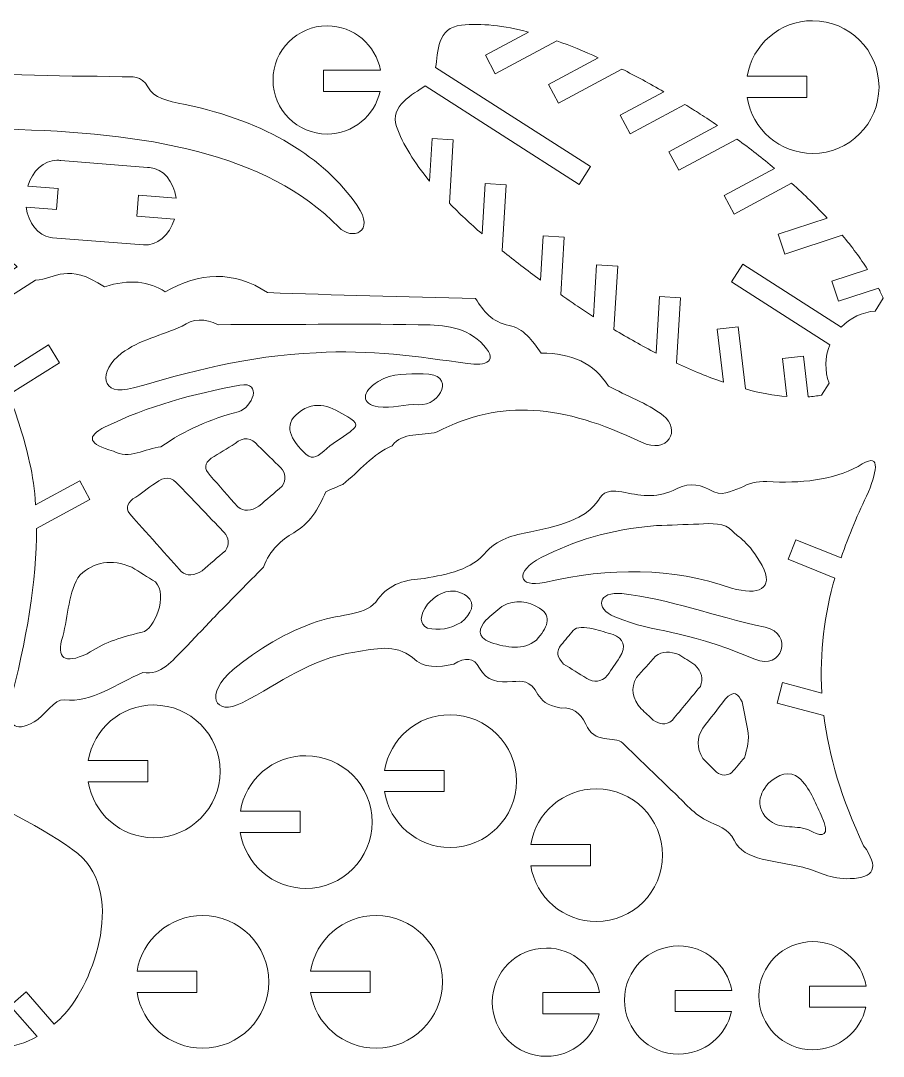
# Model space of a CAD drawing. Header units: centimetres. Extents: x -19.4 to 21, y -16.1 to 15.6.
# Drawn here: x -12.68 to -0.03, y 0.46 to 15.65 of the extents above; entities that cross this region are included whole.
import ezdxf

# ---------------------------------------------------------------- set-up
doc = ezdxf.new("R2010")
doc.units = ezdxf.units.CM
doc.header["$MEASUREMENT"] = 0
doc.layers.add('Layer 1', color=7, linetype='Continuous')

msp = doc.modelspace()

# ---------------------------------------------------------------- linework, layer by layer
at = {"layer": 'Layer 1', "color": 250, "lineweight": 5}
for points, knots in [([(-1.06505, 13.70173), (-1.55014, 13.70173), (-1.95237, 14.05676), (-2.0262, 14.5211), (-2.0262, 14.5211), (-2.0262, 14.5211), (-1.14998, 14.5211), (-1.14998, 14.5211), (-1.14998, 14.5211), (-1.14998, 14.5211), (-1.14998, 14.83292), (-1.14998, 14.83292), (-1.14998, 14.83292), (-1.14998, 14.83292), (-2.02556, 14.83292), (-2.02556, 14.83292), (-2.02556, 14.83292), (-1.9501, 15.29534), (-1.54879, 15.64842), (-1.06505, 15.64842), (-1.06505, 15.64842), (-0.52758, 15.64842), (-0.09172, 15.21257), (-0.09172, 14.67509), (-0.09172, 14.67509), (-0.09172, 14.13761), (-0.52758, 13.70173), (-1.06505, 13.70173)], [0, 0, 0, 0, 0.14285714, 0.14285714, 0.14285714, 0.14285714, 0.28571429, 0.28571429, 0.28571429, 0.28571429, 0.42857143, 0.42857143, 0.42857143, 0.42857143, 0.57142857, 0.57142857, 0.57142857, 0.57142857, 0.71428571, 0.71428571, 0.71428571, 0.71428571, 0.85714286, 0.85714286, 0.85714286, 0.85714286, 1, 1, 1, 1]), ([(-18.88224, 13.85908), (-18.88224, 13.85908), (-18.89256, 13.91378), (-18.89256, 13.91378), (-18.89256, 13.91378), (-18.89256, 13.91378), (-18.07822, 14.10305), (-18.07822, 14.10305), (-18.07822, 14.10305), (-18.07822, 14.10305), (-18.14843, 14.40501), (-18.14843, 14.40501), (-18.14843, 14.40501), (-18.14843, 14.40501), (-18.95025, 14.21863), (-18.95025, 14.21863), (-18.95025, 14.21863), (-18.95025, 14.21863), (-18.98815, 14.41889), (-18.98815, 14.41889), (-18.98815, 14.41889), (-18.92829, 14.71644), (-18.74181, 14.73772), (-18.41321, 14.76688), (-18.41321, 14.76688), (-17.55626, 14.84294), (-16.68815, 15.17257), (-15.75033, 15.47799), (-15.75033, 15.47799), (-15.46761, 15.58591), (-15.20546, 15.57033), (-14.99383, 15.25104), (-14.99383, 15.25104), (-14.65144, 15.32054), (-14.36102, 15.26862), (-14.14655, 15.03922), (-14.14655, 15.03922), (-13.15019, 14.81315), (-12.17665, 14.84686), (-11.1962, 14.8274), (-11.1962, 14.8274), (-11.04724, 14.82445), (-10.91253, 14.84739), (-10.81795, 14.6761), (-10.81795, 14.6761), (-10.72311, 14.50432), (-10.55132, 14.47687), (-10.27327, 14.41889), (-10.27327, 14.41889), (-9.06781, 14.16753), (-8.24112, 13.64141), (-7.74656, 12.93615), (-7.74656, 12.93615), (-7.47153, 12.54395), (-7.82591, 12.41907), (-8.0189, 12.61842), (-8.0189, 12.61842), (-9.0712, 13.7054), (-10.85701, 14.01413), (-12.90589, 14.05577), (-12.90589, 14.05577), (-13.7956, 14.02563), (-14.65941, 14.02789), (-15.14513, 13.85908), (-15.14513, 13.85908), (-15.27748, 13.81309), (-15.3682, 13.65138), (-15.50825, 13.64726), (-15.50825, 13.64726), (-15.82709, 13.63788), (-15.9007, 13.45421), (-16.11345, 13.42031), (-16.11345, 13.42031), (-16.36743, 13.37985), (-16.48243, 13.33955), (-16.70036, 13.21163), (-16.70036, 13.21163), (-16.81114, 13.1466), (-16.99836, 13.17766), (-17.03638, 13.28414), (-17.03638, 13.28414), (-17.16247, 13.29423), (-17.28855, 13.30432), (-17.41463, 13.3144), (-17.41463, 13.3144), (-17.63174, 13.30049), (-17.8133, 13.38623), (-17.95931, 13.57161), (-17.95931, 13.57161), (-18.12574, 13.57666), (-18.29217, 13.5817), (-18.4586, 13.58674), (-18.4586, 13.58674), (-18.71181, 13.53336), (-18.82814, 13.65617), (-18.88224, 13.85908)], [0, 0, 0, 0, 0.04166667, 0.04166667, 0.04166667, 0.04166667, 0.08333333, 0.08333333, 0.08333333, 0.08333333, 0.125, 0.125, 0.125, 0.125, 0.16666667, 0.16666667, 0.16666667, 0.16666667, 0.20833333, 0.20833333, 0.20833333, 0.20833333, 0.25, 0.25, 0.25, 0.25, 0.29166667, 0.29166667, 0.29166667, 0.29166667, 0.33333333, 0.33333333, 0.33333333, 0.33333333, 0.375, 0.375, 0.375, 0.375, 0.41666667, 0.41666667, 0.41666667, 0.41666667, 0.45833333, 0.45833333, 0.45833333, 0.45833333, 0.5, 0.5, 0.5, 0.5, 0.54166667, 0.54166667, 0.54166667, 0.54166667, 0.58333333, 0.58333333, 0.58333333, 0.58333333, 0.625, 0.625, 0.625, 0.625, 0.66666667, 0.66666667, 0.66666667, 0.66666667, 0.70833333, 0.70833333, 0.70833333, 0.70833333, 0.75, 0.75, 0.75, 0.75, 0.79166667, 0.79166667, 0.79166667, 0.79166667, 0.83333333, 0.83333333, 0.83333333, 0.83333333, 0.875, 0.875, 0.875, 0.875, 0.91666667, 0.91666667, 0.91666667, 0.91666667, 0.95833333, 0.95833333, 0.95833333, 0.95833333, 1, 1, 1, 1]), ([(-8.18828, 13.98598), (-7.80805, 13.98598), (-7.49024, 14.25349), (-7.41268, 14.61051), (-7.41268, 14.61051), (-7.41268, 14.61051), (-8.23947, 14.61051), (-8.23947, 14.61051), (-8.23947, 14.61051), (-8.23947, 14.61051), (-8.23947, 14.92051), (-8.23947, 14.92051), (-8.23947, 14.92051), (-8.23947, 14.92051), (-7.407, 14.92051), (-7.407, 14.92051), (-7.407, 14.92051), (-7.47347, 15.29168), (-7.79802, 15.57349), (-8.18828, 15.57349), (-8.18828, 15.57349), (-8.62658, 15.57349), (-8.98203, 15.21804), (-8.98203, 14.77973), (-8.98203, 14.77973), (-8.98203, 14.34143), (-8.62658, 13.98598), (-8.18828, 13.98598)], [0, 0, 0, 0, 0.14285714, 0.14285714, 0.14285714, 0.14285714, 0.28571429, 0.28571429, 0.28571429, 0.28571429, 0.42857143, 0.42857143, 0.42857143, 0.42857143, 0.57142857, 0.57142857, 0.57142857, 0.57142857, 0.71428571, 0.71428571, 0.71428571, 0.71428571, 0.85714286, 0.85714286, 0.85714286, 0.85714286, 1, 1, 1, 1]), ([(-6.75124, 14.69237), (-6.92799, 14.56746), (-7.27848, 14.39707), (-7.17007, 14.09467), (-7.17007, 14.09467), (-7.0767, 13.83428), (-6.90955, 13.56608), (-6.68551, 13.29423), (-6.68551, 13.29423), (-6.68551, 13.29423), (-6.64753, 13.92138), (-6.64753, 13.92138), (-6.64753, 13.92138), (-6.64753, 13.92138), (-6.3381, 13.90264), (-6.3381, 13.90264), (-6.3381, 13.90264), (-6.3381, 13.90264), (-6.39454, 12.97075), (-6.39454, 12.97075), (-6.39454, 12.97075), (-6.24918, 12.82117), (-6.08887, 12.67096), (-5.91634, 12.52087), (-5.91634, 12.52087), (-5.91634, 12.52087), (-5.87167, 13.25834), (-5.87167, 13.25834), (-5.87167, 13.25834), (-5.87167, 13.25834), (-5.56224, 13.23959), (-5.56224, 13.23959), (-5.56224, 13.23959), (-5.56224, 13.23959), (-5.62078, 12.27318), (-5.62078, 12.27318), (-5.62078, 12.27318), (-5.44263, 12.12905), (-5.25457, 11.98536), (-5.05907, 11.84269), (-5.05907, 11.84269), (-5.05907, 11.84269), (-5.01971, 12.49269), (-5.01971, 12.49269), (-5.01971, 12.49269), (-5.01971, 12.49269), (-4.71028, 12.47395), (-4.71028, 12.47395), (-4.71028, 12.47395), (-4.71028, 12.47395), (-4.76138, 11.63012), (-4.76138, 11.63012), (-4.76138, 11.63012), (-4.68069, 11.57369), (-4.59901, 11.51744), (-4.51648, 11.46148), (-4.51648, 11.46148), (-4.43818, 11.40838), (-4.35983, 11.35657), (-4.28156, 11.30607), (-4.28156, 11.30607), (-4.28156, 11.30607), (-4.23537, 12.06868), (-4.23537, 12.06868), (-4.23537, 12.06868), (-4.23537, 12.06868), (-3.92594, 12.04993), (-3.92594, 12.04993), (-3.92594, 12.04993), (-3.92594, 12.04993), (-3.98231, 11.11922), (-3.98231, 11.11922), (-3.98231, 11.11922), (-3.7736, 10.99326), (-3.56639, 10.87739), (-3.36273, 10.7727), (-3.36273, 10.7727), (-3.36273, 10.7727), (-3.31259, 11.60054), (-3.31259, 11.60054), (-3.31259, 11.60054), (-3.31259, 11.60054), (-3.00316, 11.58179), (-3.00316, 11.58179), (-3.00316, 11.58179), (-3.00316, 11.58179), (-3.06113, 10.62467), (-3.06113, 10.62467), (-3.06113, 10.62467), (-2.82517, 10.51446), (-2.59556, 10.42063), (-2.3757, 10.34517), (-2.3757, 10.34517), (-2.3757, 10.34517), (-2.4638, 11.12167), (-2.4638, 11.12167), (-2.4638, 11.12167), (-2.4638, 11.12167), (-2.15578, 11.15662), (-2.15578, 11.15662), (-2.15578, 11.15662), (-2.15578, 11.15662), (-2.05241, 10.24559), (-2.05241, 10.24559), (-2.05241, 10.24559), (-1.83632, 10.18711), (-1.63238, 10.14908), (-1.4444, 10.13374), (-1.4444, 10.13374), (-1.4444, 10.13374), (-1.50792, 10.69352), (-1.50792, 10.69352), (-1.50792, 10.69352), (-1.50792, 10.69352), (-1.19989, 10.72847), (-1.19989, 10.72847), (-1.19989, 10.72847), (-1.19989, 10.72847), (-1.13203, 10.13035), (-1.13203, 10.13035), (-1.13203, 10.13035), (-1.0641, 10.13509), (-0.99906, 10.14364), (-0.93727, 10.15629), (-0.93727, 10.15629), (-0.93727, 10.15629), (-0.82479, 10.3321), (-0.82479, 10.3321), (-0.82479, 10.3321), (-0.88864, 10.51098), (-0.88802, 10.7111), (-0.81452, 10.89424), (-0.81452, 10.89424), (-0.81452, 10.89424), (-2.25807, 11.81776), (-2.25807, 11.81776), (-2.25807, 11.81776), (-2.25807, 11.81776), (-2.09098, 12.07888), (-2.09098, 12.07888), (-2.09098, 12.07888), (-2.09098, 12.07888), (-0.64537, 11.15405), (-0.64537, 11.15405), (-0.64537, 11.15405), (-0.51089, 11.29195), (-0.33317, 11.37316), (-0.1481, 11.38982), (-0.1481, 11.38982), (-0.1481, 11.38982), (-0.02888, 11.57615), (-0.02888, 11.57615), (-0.02888, 11.57615), (-0.05062, 11.62542), (-0.07468, 11.67546), (-0.10087, 11.72614), (-0.10087, 11.72614), (-0.10087, 11.72614), (-0.68538, 11.53274), (-0.68538, 11.53274), (-0.68538, 11.53274), (-0.68538, 11.53274), (-0.78264, 11.82705), (-0.78264, 11.82705), (-0.78264, 11.82705), (-0.78264, 11.82705), (-0.25967, 12.00011), (-0.25967, 12.00011), (-0.25967, 12.00011), (-0.36373, 12.16285), (-0.48776, 12.33052), (-0.62982, 12.50073), (-0.62982, 12.50073), (-0.62982, 12.50073), (-1.47475, 12.22116), (-1.47475, 12.22116), (-1.47475, 12.22116), (-1.47475, 12.22116), (-1.57201, 12.51547), (-1.57201, 12.51547), (-1.57201, 12.51547), (-1.57201, 12.51547), (-0.8525, 12.75357), (-0.8525, 12.75357), (-0.8525, 12.75357), (-1.00993, 12.92348), (-1.1842, 13.09469), (-1.37355, 13.26488), (-1.37355, 13.26488), (-1.37355, 13.26488), (-2.21595, 12.81231), (-2.21595, 12.81231), (-2.21595, 12.81231), (-2.21595, 12.81231), (-2.36255, 13.08542), (-2.36255, 13.08542), (-2.36255, 13.08542), (-2.36255, 13.08542), (-1.6242, 13.48212), (-1.6242, 13.48212), (-1.6242, 13.48212), (-1.79776, 13.62727), (-1.98194, 13.77095), (-2.1757, 13.91167), (-2.1757, 13.91167), (-2.1757, 13.91167), (-3.02775, 13.45391), (-3.02775, 13.45391), (-3.02775, 13.45391), (-3.02775, 13.45391), (-3.17435, 13.72703), (-3.17435, 13.72703), (-3.17435, 13.72703), (-3.17435, 13.72703), (-2.45965, 14.11102), (-2.45965, 14.11102), (-2.45965, 14.11102), (-2.54297, 14.16757), (-2.62778, 14.22353), (-2.71408, 14.27874), (-2.71408, 14.27874), (-2.78889, 14.3266), (-2.86378, 14.37359), (-2.93861, 14.41965), (-2.93861, 14.41965), (-2.93861, 14.41965), (-3.74147, 13.98831), (-3.74147, 13.98831), (-3.74147, 13.98831), (-3.74147, 13.98831), (-3.88807, 14.26141), (-3.88807, 14.26141), (-3.88807, 14.26141), (-3.88807, 14.26141), (-3.24857, 14.60501), (-3.24857, 14.60501), (-3.24857, 14.60501), (-3.45577, 14.72529), (-3.66181, 14.83748), (-3.86491, 14.9399), (-3.86491, 14.9399), (-3.86491, 14.9399), (-4.79371, 14.44092), (-4.79371, 14.44092), (-4.79371, 14.44092), (-4.79371, 14.44092), (-4.94031, 14.71402), (-4.94031, 14.71402), (-4.94031, 14.71402), (-4.94031, 14.71402), (-4.21077, 15.10599), (-4.21077, 15.10599), (-4.21077, 15.10599), (-4.41813, 15.20043), (-4.62119, 15.28322), (-4.81789, 15.35256), (-4.81789, 15.35256), (-4.81789, 15.35256), (-5.7209, 14.86743), (-5.7209, 14.86743), (-5.7209, 14.86743), (-5.7209, 14.86743), (-5.86749, 15.14054), (-5.86749, 15.14054), (-5.86749, 15.14054), (-5.86749, 15.14054), (-5.23365, 15.48109), (-5.23365, 15.48109), (-5.23365, 15.48109), (-5.5959, 15.57607), (-5.92865, 15.61505), (-6.21703, 15.58433), (-6.21703, 15.58433), (-6.57356, 15.54634), (-6.56457, 15.1905), (-6.59669, 14.96152), (-6.59669, 14.96152), (-6.59669, 14.96152), (-4.32417, 13.50768), (-4.32417, 13.50768), (-4.32417, 13.50768), (-4.32417, 13.50768), (-4.49126, 13.24655), (-4.49126, 13.24655), (-4.49126, 13.24655), (-4.49126, 13.24655), (-6.75124, 14.69237), (-6.75124, 14.69237)], [0, 0, 0, 0, 0.01388889, 0.01388889, 0.01388889, 0.01388889, 0.02777778, 0.02777778, 0.02777778, 0.02777778, 0.04166667, 0.04166667, 0.04166667, 0.04166667, 0.05555556, 0.05555556, 0.05555556, 0.05555556, 0.06944444, 0.06944444, 0.06944444, 0.06944444, 0.08333333, 0.08333333, 0.08333333, 0.08333333, 0.09722222, 0.09722222, 0.09722222, 0.09722222, 0.11111111, 0.11111111, 0.11111111, 0.11111111, 0.125, 0.125, 0.125, 0.125, 0.13888889, 0.13888889, 0.13888889, 0.13888889, 0.15277778, 0.15277778, 0.15277778, 0.15277778, 0.16666667, 0.16666667, 0.16666667, 0.16666667, 0.18055556, 0.18055556, 0.18055556, 0.18055556, 0.19444444, 0.19444444, 0.19444444, 0.19444444, 0.20833333, 0.20833333, 0.20833333, 0.20833333, 0.22222222, 0.22222222, 0.22222222, 0.22222222, 0.23611111, 0.23611111, 0.23611111, 0.23611111, 0.25, 0.25, 0.25, 0.25, 0.26388889, 0.26388889, 0.26388889, 0.26388889, 0.27777778, 0.27777778, 0.27777778, 0.27777778, 0.29166667, 0.29166667, 0.29166667, 0.29166667, 0.30555556, 0.30555556, 0.30555556, 0.30555556, 0.31944444, 0.31944444, 0.31944444, 0.31944444, 0.33333333, 0.33333333, 0.33333333, 0.33333333, 0.34722222, 0.34722222, 0.34722222, 0.34722222, 0.36111111, 0.36111111, 0.36111111, 0.36111111, 0.375, 0.375, 0.375, 0.375, 0.38888889, 0.38888889, 0.38888889, 0.38888889, 0.40277778, 0.40277778, 0.40277778, 0.40277778, 0.41666667, 0.41666667, 0.41666667, 0.41666667, 0.43055556, 0.43055556, 0.43055556, 0.43055556, 0.44444444, 0.44444444, 0.44444444, 0.44444444, 0.45833333, 0.45833333, 0.45833333, 0.45833333, 0.47222222, 0.47222222, 0.47222222, 0.47222222, 0.48611111, 0.48611111, 0.48611111, 0.48611111, 0.5, 0.5, 0.5, 0.5, 0.51388889, 0.51388889, 0.51388889, 0.51388889, 0.52777778, 0.52777778, 0.52777778, 0.52777778, 0.54166667, 0.54166667, 0.54166667, 0.54166667, 0.55555556, 0.55555556, 0.55555556, 0.55555556, 0.56944444, 0.56944444, 0.56944444, 0.56944444, 0.58333333, 0.58333333, 0.58333333, 0.58333333, 0.59722222, 0.59722222, 0.59722222, 0.59722222, 0.61111111, 0.61111111, 0.61111111, 0.61111111, 0.625, 0.625, 0.625, 0.625, 0.63888889, 0.63888889, 0.63888889, 0.63888889, 0.65277778, 0.65277778, 0.65277778, 0.65277778, 0.66666667, 0.66666667, 0.66666667, 0.66666667, 0.68055556, 0.68055556, 0.68055556, 0.68055556, 0.69444444, 0.69444444, 0.69444444, 0.69444444, 0.70833333, 0.70833333, 0.70833333, 0.70833333, 0.72222222, 0.72222222, 0.72222222, 0.72222222, 0.73611111, 0.73611111, 0.73611111, 0.73611111, 0.75, 0.75, 0.75, 0.75, 0.76388889, 0.76388889, 0.76388889, 0.76388889, 0.77777778, 0.77777778, 0.77777778, 0.77777778, 0.79166667, 0.79166667, 0.79166667, 0.79166667, 0.80555556, 0.80555556, 0.80555556, 0.80555556, 0.81944444, 0.81944444, 0.81944444, 0.81944444, 0.83333333, 0.83333333, 0.83333333, 0.83333333, 0.84722222, 0.84722222, 0.84722222, 0.84722222, 0.86111111, 0.86111111, 0.86111111, 0.86111111, 0.875, 0.875, 0.875, 0.875, 0.88888889, 0.88888889, 0.88888889, 0.88888889, 0.90277778, 0.90277778, 0.90277778, 0.90277778, 0.91666667, 0.91666667, 0.91666667, 0.91666667, 0.93055556, 0.93055556, 0.93055556, 0.93055556, 0.94444444, 0.94444444, 0.94444444, 0.94444444, 0.95833333, 0.95833333, 0.95833333, 0.95833333, 0.97222222, 0.97222222, 0.97222222, 0.97222222, 0.98611111, 0.98611111, 0.98611111, 0.98611111, 1, 1, 1, 1]), ([(-12.12602, 13.60123), (-12.13578, 13.60201), (-12.14548, 13.60235), (-12.15514, 13.6023), (-12.15514, 13.6023), (-12.15514, 13.6023), (-12.15535, 13.60232), (-12.15535, 13.60232), (-12.15535, 13.60232), (-12.15535, 13.60232), (-12.15535, 13.6023), (-12.15535, 13.6023), (-12.15535, 13.6023), (-12.34399, 13.60123), (-12.51267, 13.44445), (-12.58014, 13.22164), (-12.58014, 13.22164), (-12.58014, 13.22164), (-12.13235, 13.18578), (-12.13235, 13.18578), (-12.13235, 13.18578), (-12.13235, 13.18578), (-12.1571, 12.87677), (-12.1571, 12.87677), (-12.1571, 12.87677), (-12.1571, 12.87677), (-12.60486, 12.91262), (-12.60486, 12.91262), (-12.60486, 12.91262), (-12.57369, 12.68193), (-12.43211, 12.50033), (-12.24608, 12.46926), (-12.24608, 12.46926), (-12.24608, 12.46926), (-12.24618, 12.46796), (-12.24618, 12.46796), (-12.24618, 12.46796), (-12.24618, 12.46796), (-12.21696, 12.46562), (-12.21696, 12.46562), (-12.21696, 12.46562), (-12.21696, 12.46562), (-10.88372, 12.35886), (-10.88372, 12.35886), (-10.88372, 12.35886), (-10.68344, 12.34282), (-10.5006, 12.50413), (-10.42963, 12.73844), (-10.42963, 12.73844), (-10.42963, 12.73844), (-10.97923, 12.78245), (-10.97923, 12.78245), (-10.97923, 12.78245), (-10.97923, 12.78245), (-10.95448, 13.09146), (-10.95448, 13.09146), (-10.95448, 13.09146), (-10.95448, 13.09146), (-10.40486, 13.04745), (-10.40486, 13.04745), (-10.40486, 13.04745), (-10.43761, 13.2901), (-10.59248, 13.47843), (-10.79279, 13.49447), (-10.79279, 13.49447), (-10.80255, 13.49525), (-10.81228, 13.49559), (-10.82195, 13.49554), (-10.82195, 13.49554), (-10.82195, 13.49554), (-12.09711, 13.59765), (-12.09711, 13.59765), (-12.09711, 13.59765), (-12.10664, 13.59924), (-12.11626, 13.60045), (-12.12602, 13.60123)], [0, 0, 0, 0, 0.05263158, 0.05263158, 0.05263158, 0.05263158, 0.10526316, 0.10526316, 0.10526316, 0.10526316, 0.15789474, 0.15789474, 0.15789474, 0.15789474, 0.21052632, 0.21052632, 0.21052632, 0.21052632, 0.26315789, 0.26315789, 0.26315789, 0.26315789, 0.31578947, 0.31578947, 0.31578947, 0.31578947, 0.36842105, 0.36842105, 0.36842105, 0.36842105, 0.42105263, 0.42105263, 0.42105263, 0.42105263, 0.47368421, 0.47368421, 0.47368421, 0.47368421, 0.52631579, 0.52631579, 0.52631579, 0.52631579, 0.57894737, 0.57894737, 0.57894737, 0.57894737, 0.63157895, 0.63157895, 0.63157895, 0.63157895, 0.68421053, 0.68421053, 0.68421053, 0.68421053, 0.73684211, 0.73684211, 0.73684211, 0.73684211, 0.78947368, 0.78947368, 0.78947368, 0.78947368, 0.84210526, 0.84210526, 0.84210526, 0.84210526, 0.89473684, 0.89473684, 0.89473684, 0.89473684, 0.94736842, 0.94736842, 0.94736842, 0.94736842, 1, 1, 1, 1]), ([(-14.424, 12.30848), (-14.506, 12.45961), (-14.49999, 12.59877), (-14.29178, 12.69312), (-14.29178, 12.69312), (-13.9667, 12.84043), (-13.64404, 12.79681), (-13.32906, 12.57427), (-13.32906, 12.57427), (-13.32906, 12.57427), (-13.74656, 12.31267), (-13.74656, 12.31267), (-13.74656, 12.31267), (-13.74656, 12.31267), (-13.58194, 12.04993), (-13.58194, 12.04993), (-13.58194, 12.04993), (-13.58194, 12.04993), (-13.08836, 12.3592), (-13.08836, 12.3592), (-13.08836, 12.3592), (-13.08836, 12.3592), (-12.73823, 12.03641), (-12.73823, 12.03641), (-12.73823, 12.03641), (-12.73823, 12.03641), (-13.18008, 11.75955), (-13.18008, 11.75955), (-13.18008, 11.75955), (-13.18008, 11.75955), (-13.01546, 11.49681), (-13.01546, 11.49681), (-13.01546, 11.49681), (-13.01546, 11.49681), (-12.46631, 11.84089), (-12.46631, 11.84089), (-12.46631, 11.84089), (-12.16345, 11.86215), (-12.00372, 12.10851), (-11.45506, 11.74354), (-11.45506, 11.74354), (-11.08901, 11.86559), (-10.80071, 11.82436), (-10.56558, 11.67142), (-10.56558, 11.67142), (-10.06476, 11.95589), (-9.56394, 11.99035), (-9.06308, 11.6594), (-9.06308, 11.6594), (-8.07722, 11.62527), (-7.06054, 11.59704), (-6.01, 11.57526), (-6.01, 11.57526), (-5.89468, 11.38519), (-5.77398, 11.22888), (-5.51718, 11.1786), (-5.51718, 11.1786), (-5.3112, 11.13827), (-5.17919, 10.96078), (-5.0484, 10.76992), (-5.0484, 10.76992), (-4.60571, 10.77457), (-4.2698, 10.62494), (-4.06276, 10.28912), (-4.06276, 10.28912), (-3.79432, 10.14488), (-3.4987, 10.04252), (-3.25742, 9.8564), (-3.25742, 9.8564), (-2.99042, 9.65045), (-3.18538, 9.27895), (-3.57756, 9.46583), (-3.57756, 9.46583), (-4.74012, 10.01982), (-5.62658, 10.10537), (-6.57494, 9.616), (-6.57494, 9.616), (-6.79531, 9.54789), (-7.08442, 9.62708), (-7.23604, 9.41166), (-7.23604, 9.41166), (-7.51572, 9.297), (-7.71684, 9.03504), (-7.95724, 8.84672), (-7.95724, 8.84672), (-8.04138, 8.81066), (-8.12552, 8.7746), (-8.20966, 8.73854), (-8.20966, 8.73854), (-8.31068, 8.48298), (-8.45346, 8.26503), (-8.67844, 8.13754), (-8.67844, 8.13754), (-8.86406, 8.03236), (-9.02365, 7.88447), (-9.12318, 7.6327), (-9.12318, 7.6327), (-9.35156, 7.40032), (-9.57994, 7.16793), (-9.80832, 6.93554), (-9.80832, 6.93554), (-9.96859, 6.76726), (-10.12886, 6.59898), (-10.28912, 6.4307), (-10.28912, 6.4307), (-10.46112, 6.26584), (-10.61679, 6.03887), (-10.89452, 6.0855), (-10.89452, 6.0855), (-11.27115, 5.92924), (-11.63981, 5.63361), (-12.04404, 5.68546), (-12.04404, 5.68546), (-12.19045, 5.70423), (-12.33507, 5.44338), (-12.48878, 5.36092), (-12.48878, 5.36092), (-12.79048, 5.19906), (-12.86671, 5.32639), (-12.84938, 5.60132), (-12.84938, 5.60132), (-12.59754, 6.56547), (-12.44809, 7.43274), (-12.45226, 8.20133), (-12.45226, 8.20133), (-12.45226, 8.20133), (-11.67135, 8.62429), (-11.67135, 8.62429), (-11.67135, 8.62429), (-11.67135, 8.62429), (-11.81901, 8.89692), (-11.81901, 8.89692), (-11.81901, 8.89692), (-11.81901, 8.89692), (-12.4651, 8.54698), (-12.4651, 8.54698), (-12.4651, 8.54698), (-12.48041, 8.76292), (-12.50951, 8.97039), (-12.55373, 9.16934), (-12.55373, 9.16934), (-12.63205, 9.52168), (-12.73596, 9.85122), (-12.86247, 10.15958), (-12.86247, 10.15958), (-12.86247, 10.15958), (-12.11287, 10.62926), (-12.11287, 10.62926), (-12.11287, 10.62926), (-12.11287, 10.62926), (-12.27749, 10.892), (-12.27749, 10.892), (-12.27749, 10.892), (-12.27749, 10.892), (-12.98925, 10.44603), (-12.98925, 10.44603), (-12.98925, 10.44603), (-13.34398, 11.19064), (-13.83737, 11.80321), (-14.424, 12.30848)], [0, 0, 0, 0, 0.025, 0.025, 0.025, 0.025, 0.05, 0.05, 0.05, 0.05, 0.075, 0.075, 0.075, 0.075, 0.1, 0.1, 0.1, 0.1, 0.125, 0.125, 0.125, 0.125, 0.15, 0.15, 0.15, 0.15, 0.175, 0.175, 0.175, 0.175, 0.2, 0.2, 0.2, 0.2, 0.225, 0.225, 0.225, 0.225, 0.25, 0.25, 0.25, 0.25, 0.275, 0.275, 0.275, 0.275, 0.3, 0.3, 0.3, 0.3, 0.325, 0.325, 0.325, 0.325, 0.35, 0.35, 0.35, 0.35, 0.375, 0.375, 0.375, 0.375, 0.4, 0.4, 0.4, 0.4, 0.425, 0.425, 0.425, 0.425, 0.45, 0.45, 0.45, 0.45, 0.475, 0.475, 0.475, 0.475, 0.5, 0.5, 0.5, 0.5, 0.525, 0.525, 0.525, 0.525, 0.55, 0.55, 0.55, 0.55, 0.575, 0.575, 0.575, 0.575, 0.6, 0.6, 0.6, 0.6, 0.625, 0.625, 0.625, 0.625, 0.65, 0.65, 0.65, 0.65, 0.675, 0.675, 0.675, 0.675, 0.7, 0.7, 0.7, 0.7, 0.725, 0.725, 0.725, 0.725, 0.75, 0.75, 0.75, 0.75, 0.775, 0.775, 0.775, 0.775, 0.8, 0.8, 0.8, 0.8, 0.825, 0.825, 0.825, 0.825, 0.85, 0.85, 0.85, 0.85, 0.875, 0.875, 0.875, 0.875, 0.9, 0.9, 0.9, 0.9, 0.925, 0.925, 0.925, 0.925, 0.95, 0.95, 0.95, 0.95, 0.975, 0.975, 0.975, 0.975, 1, 1, 1, 1]), ([(-11.03063, 10.26142), (-11.52212, 10.12268), (-11.54879, 10.50693), (-11.20509, 10.76894), (-11.20509, 10.76894), (-10.94726, 10.96549), (-10.61299, 11.03327), (-10.31693, 11.16544), (-10.31693, 11.16544), (-10.16098, 11.2791), (-9.98388, 11.28702), (-9.78562, 11.18923), (-9.78562, 11.18923), (-8.80759, 11.18923), (-7.82945, 11.20321), (-6.85152, 11.18923), (-6.85152, 11.18923), (-6.54704, 11.18488), (-6.19833, 11.18196), (-5.93957, 10.93547), (-5.93957, 10.93547), (-5.62918, 10.6398), (-5.87516, 10.5823), (-6.12989, 10.61827), (-6.12989, 10.61827), (-6.84958, 10.71992), (-7.56567, 10.82781), (-8.35029, 10.77687), (-8.35029, 10.77687), (-9.37462, 10.73591), (-10.23111, 10.48712), (-11.03063, 10.26142)], [0, 0, 0, 0, 0.125, 0.125, 0.125, 0.125, 0.25, 0.25, 0.25, 0.25, 0.375, 0.375, 0.375, 0.375, 0.5, 0.5, 0.5, 0.5, 0.625, 0.625, 0.625, 0.625, 0.75, 0.75, 0.75, 0.75, 0.875, 0.875, 0.875, 0.875, 1, 1, 1, 1]), ([(-7.43834, 9.98387), (-7.69167, 10.02482), (-7.68864, 10.20096), (-7.43834, 10.35658), (-7.43834, 10.35658), (-7.22557, 10.48887), (-6.99963, 10.46359), (-6.78015, 10.4676), (-6.78015, 10.4676), (-6.27575, 10.47683), (-6.53298, 9.99255), (-6.84359, 10.01559), (-6.84359, 10.01559), (-7.04157, 10.03027), (-7.24236, 9.95219), (-7.43834, 9.98387)], [0, 0, 0, 0, 0.25, 0.25, 0.25, 0.25, 0.5, 0.5, 0.5, 0.5, 0.75, 0.75, 0.75, 0.75, 1, 1, 1, 1]), ([(-11.44299, 9.69046), (-11.73112, 9.55037), (-11.69147, 9.43142), (-11.32404, 9.33361), (-11.32404, 9.33361), (-11.09936, 9.20409), (-10.85882, 9.37591), (-10.6262, 9.39705), (-10.6262, 9.39705), (-10.27402, 9.64629), (-9.89744, 9.80275), (-9.49221, 9.9125), (-9.49221, 9.9125), (-9.28153, 9.96955), (-9.13211, 10.36361), (-9.46842, 10.30107), (-9.46842, 10.30107), (-10.14701, 10.17489), (-10.81652, 9.99708), (-11.44299, 9.69046)], [0, 0, 0, 0, 0.2, 0.2, 0.2, 0.2, 0.4, 0.4, 0.4, 0.4, 0.6, 0.6, 0.6, 0.6, 0.8, 0.8, 0.8, 0.8, 1, 1, 1, 1]), ([(-8.53268, 9.31775), (-8.42992, 9.2113), (-8.35221, 9.22592), (-8.23927, 9.33361), (-8.23927, 9.33361), (-8.12295, 9.44451), (-7.97716, 9.51989), (-7.8507, 9.61909), (-7.8507, 9.61909), (-7.79802, 9.66041), (-7.69974, 9.72319), (-7.84277, 9.80941), (-7.84277, 9.80941), (-8.07649, 9.95031), (-8.30245, 10.10156), (-8.5644, 9.92836), (-8.5644, 9.92836), (-8.8331, 9.75069), (-8.76051, 9.55377), (-8.53268, 9.31775)], [0, 0, 0, 0, 0.2, 0.2, 0.2, 0.2, 0.4, 0.4, 0.4, 0.4, 0.6, 0.6, 0.6, 0.6, 0.8, 0.8, 0.8, 0.8, 1, 1, 1, 1]), ([(-9.90457, 8.97676), (-10.00308, 9.07822), (-9.9871, 9.15105), (-9.88871, 9.23052), (-9.88871, 9.23052), (-9.77241, 9.30189), (-9.6561, 9.37326), (-9.53979, 9.44463), (-9.53979, 9.44463), (-9.41556, 9.55035), (-9.3019, 9.53977), (-9.1988, 9.41291), (-9.1988, 9.41291), (-9.08778, 9.30453), (-8.97676, 9.19615), (-8.86574, 9.08778), (-8.86574, 9.08778), (-8.79923, 9.00855), (-8.78577, 8.92012), (-8.84988, 8.81816), (-8.84988, 8.81816), (-8.96355, 8.72036), (-9.07721, 8.62256), (-9.19087, 8.52475), (-9.19087, 8.52475), (-9.30296, 8.45654), (-9.41316, 8.43971), (-9.50014, 8.51682), (-9.50014, 8.51682), (-9.63495, 8.67014), (-9.76976, 8.82345), (-9.90457, 8.97676)], [0, 0, 0, 0, 0.125, 0.125, 0.125, 0.125, 0.25, 0.25, 0.25, 0.25, 0.375, 0.375, 0.375, 0.375, 0.5, 0.5, 0.5, 0.5, 0.625, 0.625, 0.625, 0.625, 0.75, 0.75, 0.75, 0.75, 0.875, 0.875, 0.875, 0.875, 1, 1, 1, 1]), ([(-9.5681, 6.12828), (-9.20517, 6.43199), (-8.78427, 6.68276), (-8.3354, 6.83268), (-8.3354, 6.83268), (-7.97261, 6.95386), (-7.60072, 6.91892), (-7.44316, 7.1614), (-7.44316, 7.1614), (-7.27664, 7.39075), (-7.02927, 7.44941), (-6.76224, 7.46664), (-6.76224, 7.46664), (-6.41552, 7.52806), (-6.06914, 7.58999), (-5.84652, 7.8658), (-5.84652, 7.8658), (-5.64909, 8.06952), (-5.41327, 8.1079), (-5.15386, 8.1593), (-5.15386, 8.1593), (-3.88926, 8.40991), (-4.41481, 8.81963), (-3.86246, 8.73456), (-3.86246, 8.73456), (-3.61572, 8.68675), (-3.36917, 8.63627), (-3.1111, 8.75804), (-3.1111, 8.75804), (-2.935, 8.86226), (-2.7589, 8.86617), (-2.5828, 8.76978), (-2.5828, 8.76978), (-2.39814, 8.64932), (-2.27017, 8.75582), (-2.12494, 8.79326), (-2.12494, 8.79326), (-2.00609, 8.86081), (-1.88668, 8.89561), (-1.73752, 8.88718), (-1.73752, 8.88718), (-1.24105, 8.85912), (-0.77084, 8.90558), (-0.39916, 9.11024), (-0.39916, 9.11024), (-0.05366, 9.33858), (-0.12064, 9.07192), (-0.24654, 8.73456), (-0.24654, 8.73456), (-0.3987, 8.42085), (-0.5362, 8.1004), (-0.64789, 7.76908), (-0.64789, 7.76908), (-0.64789, 7.76908), (-1.31088, 8.03518), (-1.31088, 8.03518), (-1.31088, 8.03518), (-1.31088, 8.03518), (-1.42632, 7.74749), (-1.42632, 7.74749), (-1.42632, 7.74749), (-1.42632, 7.74749), (-0.74, 7.47204), (-0.74, 7.47204), (-0.74, 7.47204), (-0.88896, 6.94427), (-0.96694, 6.38692), (-0.93152, 5.784), (-0.93152, 5.784), (-0.93152, 5.784), (-1.50722, 5.93749), (-1.50722, 5.93749), (-1.50722, 5.93749), (-1.50722, 5.93749), (-1.58704, 5.63796), (-1.58704, 5.63796), (-1.58704, 5.63796), (-1.58704, 5.63796), (-0.90126, 5.45513), (-0.90126, 5.45513), (-0.90126, 5.45513), (-0.82774, 4.86678), (-0.64518, 4.23482), (-0.31698, 3.54548), (-0.31698, 3.54548), (-0.08813, 3.22899), (-0.15467, 3.06855), (-0.51656, 3.06414), (-0.51656, 3.06414), (-0.80179, 3.04369), (-0.97834, 3.17372), (-1.20922, 3.2285), (-1.20922, 3.2285), (-1.59557, 3.33008), (-2.07405, 3.31485), (-2.21886, 3.62766), (-2.21886, 3.62766), (-2.30011, 3.80319), (-2.46073, 3.83543), (-2.62976, 3.92116), (-2.62976, 3.92116), (-2.83265, 4.02408), (-2.97414, 4.21858), (-3.14632, 4.36728), (-3.14632, 4.36728), (-3.38112, 4.59426), (-3.61592, 4.82123), (-3.85072, 5.0482), (-3.85072, 5.0482), (-3.97374, 5.16619), (-4.27927, 5.02863), (-4.39076, 5.32996), (-4.39076, 5.32996), (-4.47865, 5.50298), (-4.59996, 5.58126), (-4.7547, 5.56476), (-4.7547, 5.56476), (-4.97898, 5.60175), (-5.03972, 5.68235), (-5.09516, 5.76434), (-5.09516, 5.76434), (-5.20564, 5.97468), (-5.33789, 5.96695), (-5.47084, 5.95218), (-5.47084, 5.95218), (-5.67058, 5.9358), (-5.85303, 5.9559), (-5.95218, 6.15176), (-5.95218, 6.15176), (-6.03596, 6.30752), (-6.16608, 6.31106), (-6.32786, 6.21046), (-6.32786, 6.21046), (-6.55857, 6.15561), (-6.77462, 6.14716), (-6.93834, 6.30438), (-6.93834, 6.30438), (-7.19502, 6.51365), (-7.48015, 6.4328), (-7.78362, 6.38656), (-7.78362, 6.38656), (-8.448, 6.28533), (-8.85689, 5.93833), (-9.43336, 5.64356), (-9.43336, 5.64356), (-9.84622, 5.43246), (-9.99242, 5.77319), (-9.5681, 6.12828)], [0, 0, 0, 0, 0.02702703, 0.02702703, 0.02702703, 0.02702703, 0.05405405, 0.05405405, 0.05405405, 0.05405405, 0.08108108, 0.08108108, 0.08108108, 0.08108108, 0.10810811, 0.10810811, 0.10810811, 0.10810811, 0.13513514, 0.13513514, 0.13513514, 0.13513514, 0.16216216, 0.16216216, 0.16216216, 0.16216216, 0.18918919, 0.18918919, 0.18918919, 0.18918919, 0.21621622, 0.21621622, 0.21621622, 0.21621622, 0.24324324, 0.24324324, 0.24324324, 0.24324324, 0.27027027, 0.27027027, 0.27027027, 0.27027027, 0.2972973, 0.2972973, 0.2972973, 0.2972973, 0.32432432, 0.32432432, 0.32432432, 0.32432432, 0.35135135, 0.35135135, 0.35135135, 0.35135135, 0.37837838, 0.37837838, 0.37837838, 0.37837838, 0.40540541, 0.40540541, 0.40540541, 0.40540541, 0.43243243, 0.43243243, 0.43243243, 0.43243243, 0.45945946, 0.45945946, 0.45945946, 0.45945946, 0.48648649, 0.48648649, 0.48648649, 0.48648649, 0.51351351, 0.51351351, 0.51351351, 0.51351351, 0.54054054, 0.54054054, 0.54054054, 0.54054054, 0.56756757, 0.56756757, 0.56756757, 0.56756757, 0.59459459, 0.59459459, 0.59459459, 0.59459459, 0.62162162, 0.62162162, 0.62162162, 0.62162162, 0.64864865, 0.64864865, 0.64864865, 0.64864865, 0.67567568, 0.67567568, 0.67567568, 0.67567568, 0.7027027, 0.7027027, 0.7027027, 0.7027027, 0.72972973, 0.72972973, 0.72972973, 0.72972973, 0.75675676, 0.75675676, 0.75675676, 0.75675676, 0.78378378, 0.78378378, 0.78378378, 0.78378378, 0.81081081, 0.81081081, 0.81081081, 0.81081081, 0.83783784, 0.83783784, 0.83783784, 0.83783784, 0.86486486, 0.86486486, 0.86486486, 0.86486486, 0.89189189, 0.89189189, 0.89189189, 0.89189189, 0.91891892, 0.91891892, 0.91891892, 0.91891892, 0.94594595, 0.94594595, 0.94594595, 0.94594595, 0.97297297, 0.97297297, 0.97297297, 0.97297297, 1, 1, 1, 1]), ([(-11.05278, 8.37835), (-11.15129, 8.47981), (-11.13531, 8.55264), (-11.03692, 8.63211), (-11.03692, 8.63211), (-10.92062, 8.70348), (-10.8209, 8.79366), (-10.70459, 8.86503), (-10.70459, 8.86503), (-10.58036, 8.97075), (-10.4667, 8.96017), (-10.3636, 8.83331), (-10.3636, 8.83331), (-10.25258, 8.72493), (-9.80836, 8.24975), (-9.69734, 8.14138), (-9.69734, 8.14138), (-9.63083, 8.06215), (-9.61737, 7.97372), (-9.68148, 7.87176), (-9.68148, 7.87176), (-9.79515, 7.77396), (-9.90881, 7.67616), (-10.02247, 7.57835), (-10.02247, 7.57835), (-10.13456, 7.51014), (-10.24476, 7.49331), (-10.33174, 7.57042), (-10.33174, 7.57042), (-10.46655, 7.72374), (-10.91797, 8.22504), (-11.05278, 8.37835)], [0, 0, 0, 0, 0.125, 0.125, 0.125, 0.125, 0.25, 0.25, 0.25, 0.25, 0.375, 0.375, 0.375, 0.375, 0.5, 0.5, 0.5, 0.5, 0.625, 0.625, 0.625, 0.625, 0.75, 0.75, 0.75, 0.75, 0.875, 0.875, 0.875, 0.875, 1, 1, 1, 1]), ([(-2.25408, 7.32576), (-1.86434, 7.20814), (-1.62069, 7.31514), (-1.80796, 7.65448), (-1.80796, 7.65448), (-2.00635, 8.01397), (-2.15554, 8.07125), (-2.24234, 8.1593), (-2.24234, 8.1593), (-2.35364, 8.29009), (-2.54694, 8.27318), (-2.73542, 8.26496), (-2.73542, 8.26496), (-2.94282, 8.25713), (-3.15023, 8.2493), (-3.35764, 8.24148), (-3.35764, 8.24148), (-4.06637, 8.18186), (-4.55752, 8.01727), (-5.0482, 7.77188), (-5.0482, 7.77188), (-5.44204, 7.57493), (-5.3849, 7.31898), (-5.00124, 7.40794), (-5.00124, 7.40794), (-4.0307, 7.63298), (-3.14237, 7.62764), (-2.25408, 7.32576)], [0, 0, 0, 0, 0.14285714, 0.14285714, 0.14285714, 0.14285714, 0.28571429, 0.28571429, 0.28571429, 0.28571429, 0.42857143, 0.42857143, 0.42857143, 0.42857143, 0.57142857, 0.57142857, 0.57142857, 0.57142857, 0.71428571, 0.71428571, 0.71428571, 0.71428571, 0.85714286, 0.85714286, 0.85714286, 0.85714286, 1, 1, 1, 1]), ([(-12.06811, 6.61573), (-12.16469, 6.29088), (-12.04472, 6.20602), (-11.70813, 6.36111), (-11.70813, 6.36111), (-11.46745, 6.51411), (-11.28305, 6.59235), (-10.90037, 6.67719), (-10.90037, 6.67719), (-10.72591, 6.71587), (-10.51474, 7.22155), (-10.70721, 7.41471), (-10.70721, 7.41471), (-10.82282, 7.48641), (-10.93842, 7.55811), (-11.05402, 7.62982), (-11.05402, 7.62982), (-11.35694, 7.76115), (-11.60425, 7.70481), (-11.81349, 7.52007), (-11.81349, 7.52007), (-11.99056, 7.28008), (-11.98324, 6.91717), (-12.06811, 6.61573)], [0, 0, 0, 0, 0.16666667, 0.16666667, 0.16666667, 0.16666667, 0.33333333, 0.33333333, 0.33333333, 0.33333333, 0.5, 0.5, 0.5, 0.5, 0.66666667, 0.66666667, 0.66666667, 0.66666667, 0.83333333, 0.83333333, 0.83333333, 0.83333333, 1, 1, 1, 1]), ([(-6.71528, 7.09096), (-6.83709, 6.914), (-6.83709, 6.7966), (-6.71528, 6.73876), (-6.71528, 6.73876), (-6.55092, 6.69809), (-6.38656, 6.72548), (-6.2222, 6.82094), (-6.2222, 6.82094), (-6.07284, 6.95486), (-6.0003, 7.08579), (-6.14002, 7.20836), (-6.14002, 7.20836), (-6.3135, 7.32612), (-6.50217, 7.31357), (-6.71528, 7.09096)], [0, 0, 0, 0, 0.25, 0.25, 0.25, 0.25, 0.5, 0.5, 0.5, 0.5, 0.75, 0.75, 0.75, 0.75, 1, 1, 1, 1]), ([(-5.85826, 6.85616), (-5.95636, 6.73377), (-6.01393, 6.61569), (-5.78782, 6.52744), (-5.78782, 6.52744), (-5.54838, 6.45507), (-5.3125, 6.401), (-5.11864, 6.56266), (-5.11864, 6.56266), (-4.96547, 6.73921), (-4.87281, 6.90692), (-5.07168, 7.03226), (-5.07168, 7.03226), (-5.24179, 7.12545), (-5.41934, 7.17267), (-5.62346, 7.05574), (-5.62346, 7.05574), (-5.70173, 6.98921), (-5.78, 6.92268), (-5.85826, 6.85616)], [0, 0, 0, 0, 0.2, 0.2, 0.2, 0.2, 0.4, 0.4, 0.4, 0.4, 0.6, 0.6, 0.6, 0.6, 0.8, 0.8, 0.8, 0.8, 1, 1, 1, 1]), ([(-1.91362, 6.2809), (-1.50273, 6.10986), (-1.3398, 6.65941), (-1.761, 6.7505), (-1.761, 6.7505), (-2.54047, 6.91908), (-3.14757, 7.16223), (-3.86246, 7.24358), (-3.86246, 7.24358), (-4.20848, 7.28295), (-4.27341, 7.02687), (-3.96812, 6.90312), (-3.96812, 6.90312), (-3.30498, 6.63431), (-3.08581, 6.76884), (-1.91362, 6.2809)], [0, 0, 0, 0, 0.25, 0.25, 0.25, 0.25, 0.5, 0.5, 0.5, 0.5, 0.75, 0.75, 0.75, 0.75, 1, 1, 1, 1]), ([(-4.7547, 6.49222), (-4.83354, 6.39832), (-4.81631, 6.30439), (-4.71948, 6.21046), (-4.71948, 6.21046), (-4.606, 6.14002), (-4.49251, 6.06958), (-4.37902, 5.99914), (-4.37902, 5.99914), (-4.27479, 5.94034), (-4.17235, 5.93472), (-4.07378, 6.0461), (-4.07378, 6.0461), (-4.01508, 6.1322), (-3.95638, 6.21829), (-3.89768, 6.30438), (-3.89768, 6.30438), (-3.78555, 6.48171), (-3.84874, 6.581), (-3.9916, 6.64484), (-3.9916, 6.64484), (-4.08944, 6.67223), (-4.18727, 6.69962), (-4.2851, 6.72702), (-4.2851, 6.72702), (-4.41288, 6.7538), (-4.52455, 6.76193), (-4.5786, 6.70354), (-4.5786, 6.70354), (-4.6373, 6.6331), (-4.696, 6.56266), (-4.7547, 6.49222)], [0, 0, 0, 0, 0.125, 0.125, 0.125, 0.125, 0.25, 0.25, 0.25, 0.25, 0.375, 0.375, 0.375, 0.375, 0.5, 0.5, 0.5, 0.5, 0.625, 0.625, 0.625, 0.625, 0.75, 0.75, 0.75, 0.75, 0.875, 0.875, 0.875, 0.875, 1, 1, 1, 1]), ([(-3.36938, 6.32786), (-3.4633, 6.2222), (-3.55722, 6.11654), (-3.65114, 6.01088), (-3.65114, 6.01088), (-3.73813, 5.85542), (-3.71464, 5.7028), (-3.5807, 5.55302), (-3.5807, 5.55302), (-3.522, 5.49824), (-3.4633, 5.44345), (-3.4046, 5.38866), (-3.4046, 5.38866), (-3.31708, 5.33313), (-3.22744, 5.29612), (-3.12284, 5.38866), (-3.12284, 5.38866), (-2.98588, 5.55302), (-2.84891, 5.71738), (-2.71194, 5.88174), (-2.71194, 5.88174), (-2.6703, 5.99273), (-2.68849, 6.09911), (-2.79412, 6.19872), (-2.79412, 6.19872), (-2.87239, 6.2496), (-2.95066, 6.30047), (-3.02892, 6.35134), (-3.02892, 6.35134), (-3.15234, 6.39564), (-3.26867, 6.4027), (-3.36938, 6.32786)], [0, 0, 0, 0, 0.125, 0.125, 0.125, 0.125, 0.25, 0.25, 0.25, 0.25, 0.375, 0.375, 0.375, 0.375, 0.5, 0.5, 0.5, 0.5, 0.625, 0.625, 0.625, 0.625, 0.75, 0.75, 0.75, 0.75, 0.875, 0.875, 0.875, 0.875, 1, 1, 1, 1]), ([(-2.348, 5.6939), (-2.45757, 5.55302), (-2.56714, 5.41214), (-2.67672, 5.27126), (-2.67672, 5.27126), (-2.7702, 5.13107), (-2.7702, 4.98237), (-2.67672, 4.82514), (-2.67672, 4.82514), (-2.61019, 4.75862), (-2.54366, 4.69209), (-2.47714, 4.62556), (-2.47714, 4.62556), (-2.39975, 4.56742), (-2.32578, 4.56989), (-2.25408, 4.61382), (-2.25408, 4.61382), (-2.19147, 4.68818), (-2.12886, 4.76253), (-2.06624, 4.83688), (-2.06624, 4.83688), (-2.02984, 4.96563), (-1.9858, 5.08995), (-2.01928, 5.25952), (-2.01928, 5.25952), (-2.04668, 5.39258), (-2.07407, 5.52563), (-2.10146, 5.65868), (-2.10146, 5.65868), (-2.1559, 5.76654), (-2.21962, 5.84234), (-2.348, 5.6939)], [0, 0, 0, 0, 0.125, 0.125, 0.125, 0.125, 0.25, 0.25, 0.25, 0.25, 0.375, 0.375, 0.375, 0.375, 0.5, 0.5, 0.5, 0.5, 0.625, 0.625, 0.625, 0.625, 0.75, 0.75, 0.75, 0.75, 0.875, 0.875, 0.875, 0.875, 1, 1, 1, 1]), ([(-10.73185, 3.66313), (-11.21694, 3.66313), (-11.61917, 4.01816), (-11.693, 4.4825), (-11.693, 4.4825), (-11.693, 4.4825), (-10.81678, 4.4825), (-10.81678, 4.4825), (-10.81678, 4.4825), (-10.81678, 4.4825), (-10.81678, 4.79432), (-10.81678, 4.79432), (-10.81678, 4.79432), (-10.81678, 4.79432), (-11.69236, 4.79432), (-11.69236, 4.79432), (-11.69236, 4.79432), (-11.6169, 5.25674), (-11.21559, 5.60982), (-10.73185, 5.60982), (-10.73185, 5.60982), (-10.19438, 5.60982), (-9.75852, 5.17397), (-9.75852, 4.63649), (-9.75852, 4.63649), (-9.75852, 4.09901), (-10.19438, 3.66313), (-10.73185, 3.66313)], [0, 0, 0, 0, 0.14285714, 0.14285714, 0.14285714, 0.14285714, 0.28571429, 0.28571429, 0.28571429, 0.28571429, 0.42857143, 0.42857143, 0.42857143, 0.42857143, 0.57142857, 0.57142857, 0.57142857, 0.57142857, 0.71428571, 0.71428571, 0.71428571, 0.71428571, 0.85714286, 0.85714286, 0.85714286, 0.85714286, 1, 1, 1, 1]), ([(-6.38465, 3.52013), (-6.86974, 3.52013), (-7.27197, 3.87516), (-7.3458, 4.3395), (-7.3458, 4.3395), (-7.3458, 4.3395), (-6.46958, 4.3395), (-6.46958, 4.3395), (-6.46958, 4.3395), (-6.46958, 4.3395), (-6.46958, 4.65132), (-6.46958, 4.65132), (-6.46958, 4.65132), (-6.46958, 4.65132), (-7.34516, 4.65132), (-7.34516, 4.65132), (-7.34516, 4.65132), (-7.2697, 5.11374), (-6.86839, 5.46682), (-6.38465, 5.46682), (-6.38465, 5.46682), (-5.84718, 5.46682), (-5.41132, 5.03097), (-5.41132, 4.49349), (-5.41132, 4.49349), (-5.41132, 3.95601), (-5.84718, 3.52013), (-6.38465, 3.52013)], [0, 0, 0, 0, 0.14285714, 0.14285714, 0.14285714, 0.14285714, 0.28571429, 0.28571429, 0.28571429, 0.28571429, 0.42857143, 0.42857143, 0.42857143, 0.42857143, 0.57142857, 0.57142857, 0.57142857, 0.57142857, 0.71428571, 0.71428571, 0.71428571, 0.71428571, 0.85714286, 0.85714286, 0.85714286, 0.85714286, 1, 1, 1, 1]), ([(-8.50105, 2.91953), (-8.98614, 2.91953), (-9.38837, 3.27456), (-9.4622, 3.7389), (-9.4622, 3.7389), (-9.4622, 3.7389), (-8.58598, 3.7389), (-8.58598, 3.7389), (-8.58598, 3.7389), (-8.58598, 3.7389), (-8.58598, 4.05072), (-8.58598, 4.05072), (-8.58598, 4.05072), (-8.58598, 4.05072), (-9.46156, 4.05072), (-9.46156, 4.05072), (-9.46156, 4.05072), (-9.3861, 4.51314), (-8.98479, 4.86622), (-8.50105, 4.86622), (-8.50105, 4.86622), (-7.96358, 4.86622), (-7.52772, 4.43037), (-7.52772, 3.89289), (-7.52772, 3.89289), (-7.52772, 3.35541), (-7.96358, 2.91953), (-8.50105, 2.91953)], [0, 0, 0, 0, 0.14285714, 0.14285714, 0.14285714, 0.14285714, 0.28571429, 0.28571429, 0.28571429, 0.28571429, 0.42857143, 0.42857143, 0.42857143, 0.42857143, 0.57142857, 0.57142857, 0.57142857, 0.57142857, 0.71428571, 0.71428571, 0.71428571, 0.71428571, 0.85714286, 0.85714286, 0.85714286, 0.85714286, 1, 1, 1, 1]), ([(-15.19388, 3.85116), (-15.16776, 4.10968), (-15.02808, 4.17205), (-14.81068, 4.10024), (-14.81068, 4.10024), (-14.57438, 4.0236), (-14.33807, 3.94696), (-14.10176, 3.87032), (-14.10176, 3.87032), (-14.5061, 4.41231), (-14.18238, 4.69785), (-13.77604, 4.53134), (-13.77604, 4.53134), (-13.15654, 4.18326), (-12.49822, 3.89666), (-11.91752, 3.48712), (-11.91752, 3.48712), (-11.09686, 2.90836), (-11.6247, 1.51775), (-12.04206, 1.07296), (-12.04206, 1.07296), (-12.09034, 1.0215), (-12.14011, 0.97298), (-12.19138, 0.92794), (-12.19138, 0.92794), (-12.19138, 0.92794), (-12.6051, 1.40225), (-12.6051, 1.40225), (-12.6051, 1.40225), (-12.6051, 1.40225), (-12.83876, 1.1985), (-12.83876, 1.1985), (-12.83876, 1.1985), (-12.83876, 1.1985), (-12.44335, 0.74519), (-12.44335, 0.74519), (-12.44335, 0.74519), (-12.61018, 0.64916), (-12.79174, 0.59308), (-12.99048, 0.59396), (-12.99048, 0.59396), (-12.99048, 0.59396), (-15.15556, 0.60354), (-15.15556, 0.60354), (-15.15556, 0.60354), (-15.57963, 0.60542), (-15.64308, 0.75898), (-15.60582, 1.01548), (-15.60582, 1.01548), (-15.60582, 1.01548), (-15.19388, 3.85116), (-15.19388, 3.85116)], [0, 0, 0, 0, 0.07692308, 0.07692308, 0.07692308, 0.07692308, 0.15384615, 0.15384615, 0.15384615, 0.15384615, 0.23076923, 0.23076923, 0.23076923, 0.23076923, 0.30769231, 0.30769231, 0.30769231, 0.30769231, 0.38461538, 0.38461538, 0.38461538, 0.38461538, 0.46153846, 0.46153846, 0.46153846, 0.46153846, 0.53846154, 0.53846154, 0.53846154, 0.53846154, 0.61538462, 0.61538462, 0.61538462, 0.61538462, 0.69230769, 0.69230769, 0.69230769, 0.69230769, 0.76923077, 0.76923077, 0.76923077, 0.76923077, 0.84615385, 0.84615385, 0.84615385, 0.84615385, 0.92307692, 0.92307692, 0.92307692, 0.92307692, 1, 1, 1, 1]), ([(-1.71404, 4.4612), (-1.57739, 4.58803), (-1.39404, 4.65794), (-1.26792, 4.54338), (-1.26792, 4.54338), (-1.10945, 4.39944), (-1.03126, 4.18488), (-0.9392, 3.9916), (-0.9392, 3.9916), (-0.78753, 3.67314), (-0.93868, 3.67451), (-1.0566, 3.74506), (-1.0566, 3.74506), (-1.26088, 3.8673), (-1.4807, 3.77853), (-1.65534, 3.88594), (-1.65534, 3.88594), (-1.90759, 4.04108), (-1.8756, 4.2832), (-1.71404, 4.4612)], [0, 0, 0, 0, 0.2, 0.2, 0.2, 0.2, 0.4, 0.4, 0.4, 0.4, 0.6, 0.6, 0.6, 0.6, 0.8, 0.8, 0.8, 0.8, 1, 1, 1, 1]), ([(-4.23965, 2.43333), (-4.72474, 2.43333), (-5.12697, 2.78836), (-5.2008, 3.2527), (-5.2008, 3.2527), (-5.2008, 3.2527), (-4.32458, 3.2527), (-4.32458, 3.2527), (-4.32458, 3.2527), (-4.32458, 3.2527), (-4.32458, 3.56452), (-4.32458, 3.56452), (-4.32458, 3.56452), (-4.32458, 3.56452), (-5.20016, 3.56452), (-5.20016, 3.56452), (-5.20016, 3.56452), (-5.1247, 4.02694), (-4.72339, 4.38002), (-4.23965, 4.38002), (-4.23965, 4.38002), (-3.70218, 4.38002), (-3.26632, 3.94417), (-3.26632, 3.40669), (-3.26632, 3.40669), (-3.26632, 2.86921), (-3.70218, 2.43333), (-4.23965, 2.43333)], [0, 0, 0, 0, 0.14285714, 0.14285714, 0.14285714, 0.14285714, 0.28571429, 0.28571429, 0.28571429, 0.28571429, 0.42857143, 0.42857143, 0.42857143, 0.42857143, 0.57142857, 0.57142857, 0.57142857, 0.57142857, 0.71428571, 0.71428571, 0.71428571, 0.71428571, 0.85714286, 0.85714286, 0.85714286, 0.85714286, 1, 1, 1, 1]), ([(-10.01685, 0.57433), (-10.50194, 0.57433), (-10.90417, 0.92936), (-10.978, 1.3937), (-10.978, 1.3937), (-10.978, 1.3937), (-10.10178, 1.3937), (-10.10178, 1.3937), (-10.10178, 1.3937), (-10.10178, 1.3937), (-10.10178, 1.70552), (-10.10178, 1.70552), (-10.10178, 1.70552), (-10.10178, 1.70552), (-10.97736, 1.70552), (-10.97736, 1.70552), (-10.97736, 1.70552), (-10.9019, 2.16794), (-10.50059, 2.52102), (-10.01685, 2.52102), (-10.01685, 2.52102), (-9.47938, 2.52102), (-9.04352, 2.08517), (-9.04352, 1.54769), (-9.04352, 1.54769), (-9.04352, 1.01021), (-9.47938, 0.57433), (-10.01685, 0.57433)], [0, 0, 0, 0, 0.14285714, 0.14285714, 0.14285714, 0.14285714, 0.28571429, 0.28571429, 0.28571429, 0.28571429, 0.42857143, 0.42857143, 0.42857143, 0.42857143, 0.57142857, 0.57142857, 0.57142857, 0.57142857, 0.71428571, 0.71428571, 0.71428571, 0.71428571, 0.85714286, 0.85714286, 0.85714286, 0.85714286, 1, 1, 1, 1]), ([(-7.47145, 0.57433), (-7.95654, 0.57433), (-8.35877, 0.92936), (-8.4326, 1.3937), (-8.4326, 1.3937), (-8.4326, 1.3937), (-7.55638, 1.3937), (-7.55638, 1.3937), (-7.55638, 1.3937), (-7.55638, 1.3937), (-7.55638, 1.70552), (-7.55638, 1.70552), (-7.55638, 1.70552), (-7.55638, 1.70552), (-8.43196, 1.70552), (-8.43196, 1.70552), (-8.43196, 1.70552), (-8.3565, 2.16794), (-7.95519, 2.52102), (-7.47145, 2.52102), (-7.47145, 2.52102), (-6.93398, 2.52102), (-6.49812, 2.08517), (-6.49812, 1.54769), (-6.49812, 1.54769), (-6.49812, 1.01021), (-6.93398, 0.57433), (-7.47145, 0.57433)], [0, 0, 0, 0, 0.14285714, 0.14285714, 0.14285714, 0.14285714, 0.28571429, 0.28571429, 0.28571429, 0.28571429, 0.42857143, 0.42857143, 0.42857143, 0.42857143, 0.57142857, 0.57142857, 0.57142857, 0.57142857, 0.71428571, 0.71428571, 0.71428571, 0.71428571, 0.85714286, 0.85714286, 0.85714286, 0.85714286, 1, 1, 1, 1]), ([(-1.06146, 0.5517), (-0.68123, 0.5517), (-0.36342, 0.81921), (-0.28586, 1.17623), (-0.28586, 1.17623), (-0.28586, 1.17623), (-1.11265, 1.17623), (-1.11265, 1.17623), (-1.11265, 1.17623), (-1.11265, 1.17623), (-1.11265, 1.48623), (-1.11265, 1.48623), (-1.11265, 1.48623), (-1.11265, 1.48623), (-0.28018, 1.48623), (-0.28018, 1.48623), (-0.28018, 1.48623), (-0.34665, 1.8574), (-0.6712, 2.13921), (-1.06146, 2.13921), (-1.06146, 2.13921), (-1.49976, 2.13921), (-1.85521, 1.78376), (-1.85521, 1.34545), (-1.85521, 1.34545), (-1.85521, 0.90715), (-1.49976, 0.5517), (-1.06146, 0.5517)], [0, 0, 0, 0, 0.14285714, 0.14285714, 0.14285714, 0.14285714, 0.28571429, 0.28571429, 0.28571429, 0.28571429, 0.42857143, 0.42857143, 0.42857143, 0.42857143, 0.57142857, 0.57142857, 0.57142857, 0.57142857, 0.71428571, 0.71428571, 0.71428571, 0.71428571, 0.85714286, 0.85714286, 0.85714286, 0.85714286, 1, 1, 1, 1]), ([(-4.97163, 0.45633), (-4.5914, 0.45633), (-4.27359, 0.72384), (-4.19603, 1.08086), (-4.19603, 1.08086), (-4.19603, 1.08086), (-5.02282, 1.08086), (-5.02282, 1.08086), (-5.02282, 1.08086), (-5.02282, 1.08086), (-5.02282, 1.39086), (-5.02282, 1.39086), (-5.02282, 1.39086), (-5.02282, 1.39086), (-4.19035, 1.39086), (-4.19035, 1.39086), (-4.19035, 1.39086), (-4.25682, 1.76203), (-4.58137, 2.04384), (-4.97163, 2.04384), (-4.97163, 2.04384), (-5.40993, 2.04384), (-5.76538, 1.68839), (-5.76538, 1.25008), (-5.76538, 1.25008), (-5.76538, 0.81178), (-5.40993, 0.45633), (-4.97163, 0.45633)], [0, 0, 0, 0, 0.14285714, 0.14285714, 0.14285714, 0.14285714, 0.28571429, 0.28571429, 0.28571429, 0.28571429, 0.42857143, 0.42857143, 0.42857143, 0.42857143, 0.57142857, 0.57142857, 0.57142857, 0.57142857, 0.71428571, 0.71428571, 0.71428571, 0.71428571, 0.85714286, 0.85714286, 0.85714286, 0.85714286, 1, 1, 1, 1]), ([(-3.03244, 0.48812), (-2.65221, 0.48812), (-2.3344, 0.75563), (-2.25684, 1.11265), (-2.25684, 1.11265), (-2.25684, 1.11265), (-3.08363, 1.11265), (-3.08363, 1.11265), (-3.08363, 1.11265), (-3.08363, 1.11265), (-3.08363, 1.42265), (-3.08363, 1.42265), (-3.08363, 1.42265), (-3.08363, 1.42265), (-2.25116, 1.42265), (-2.25116, 1.42265), (-2.25116, 1.42265), (-2.31763, 1.79382), (-2.64218, 2.07563), (-3.03244, 2.07563), (-3.03244, 2.07563), (-3.47074, 2.07563), (-3.82619, 1.72018), (-3.82619, 1.28187), (-3.82619, 1.28187), (-3.82619, 0.84357), (-3.47074, 0.48812), (-3.03244, 0.48812)], [0, 0, 0, 0, 0.14285714, 0.14285714, 0.14285714, 0.14285714, 0.28571429, 0.28571429, 0.28571429, 0.28571429, 0.42857143, 0.42857143, 0.42857143, 0.42857143, 0.57142857, 0.57142857, 0.57142857, 0.57142857, 0.71428571, 0.71428571, 0.71428571, 0.71428571, 0.85714286, 0.85714286, 0.85714286, 0.85714286, 1, 1, 1, 1])]:
    msp.add_open_spline(points, degree=3, knots=knots, dxfattribs=at)

doc.saveas('drawing.dxf')
